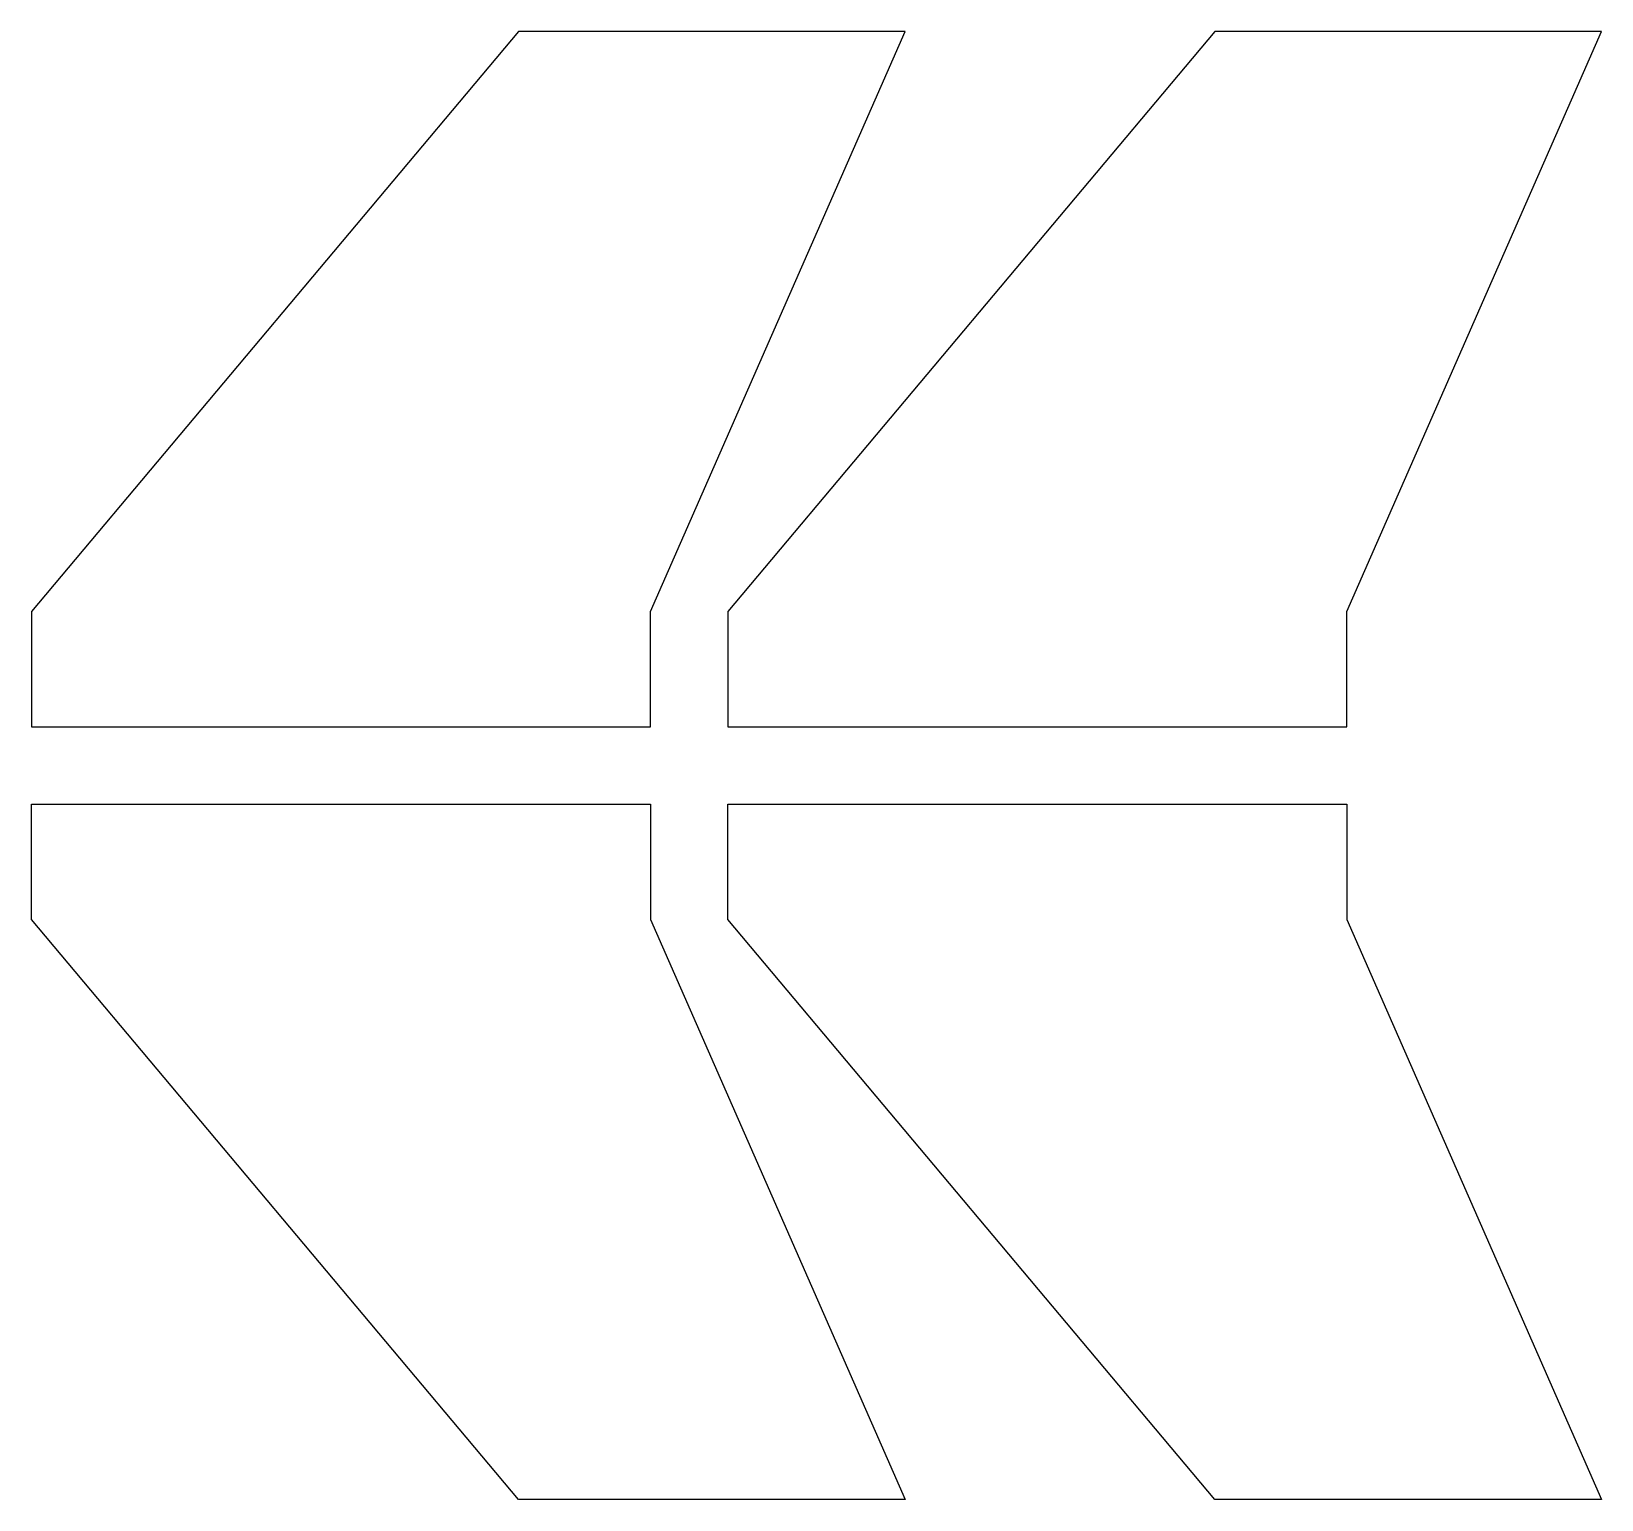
# Model space of a CAD drawing. Header units: inches. Extents: x -5.6 to 4.5, y -4.7 to 4.7.
import ezdxf

# ---------------------------------------------------------------- set-up
doc = ezdxf.new("R2010")
doc.units = ezdxf.units.IN
doc.header["$MEASUREMENT"] = 0

msp = doc.modelspace()

# ---------------------------------------------------------------- linework, layer by layer
at = {"color": 7, "linetype": 'Continuous', "lineweight": 25}
for p, q in [((-2.5, 4.745), (-5.647, 0.995)), ((0, 4.745), (-2.5, 4.745)), ((-1.647, 0.995), (0, 4.745)), ((2, 4.745), (-1.147, 0.995)), ((4.5, 4.745), (2, 4.745)), ((2.853, 0.995), (4.5, 4.745)), ((-5.647, 0.995), (-5.647, 0.25)), ((-1.647, 0.25), (-1.647, 0.995)), ((-1.147, 0.995), (-1.147, 0.25)), ((2.853, 0.25), (2.853, 0.995)), ((-5.647, 0.25), (-1.647, 0.25)), ((-1.147, 0.25), (2.853, 0.25)), ((-5.647, -0.995), (-5.647, -0.25)), ((-5.647, -0.25), (-1.647, -0.25)), ((-1.647, -0.25), (-1.647, -0.995)), ((-1.147, -0.995), (-1.147, -0.25)), ((-1.147, -0.25), (2.853, -0.25)), ((2.853, -0.25), (2.853, -0.995)), ((-2.5, -4.745), (-5.647, -0.995)), ((-1.647, -0.995), (0, -4.745)), ((2, -4.745), (-1.147, -0.995)), ((2.853, -0.995), (4.5, -4.745)), ((0, -4.745), (-2.5, -4.745)), ((4.5, -4.745), (2, -4.745))]:
    msp.add_line(p, q, dxfattribs=at)

doc.saveas('drawing.dxf')
